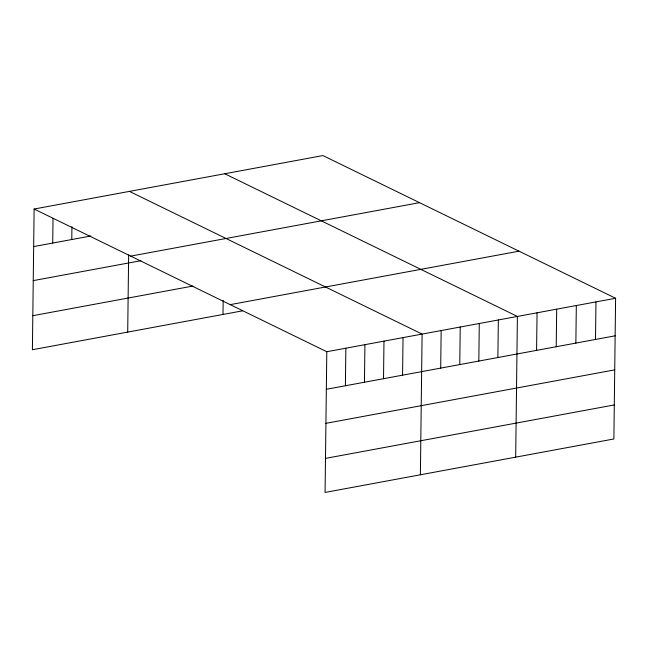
<?xml version="1.0" encoding="UTF-8"?>
<svg xmlns="http://www.w3.org/2000/svg" width="648" height="648" viewBox="0 0 648 648"><rect width="100%" height="100%" fill="white"/><g stroke="black" fill="none" stroke-linecap="round" stroke-linejoin="round"><path stroke-width="0.97" d="M34.117 209.029L326.795 351.726L325.077 492.431L613.883 438.971L615.6 298.266L322.923 155.569L34.117 209.029L32.4 349.734L242.652 310.813M52.723 243.057L53.023 218.352M71.782 239.525L71.936 226.679M127.705 332.092L128.644 254.972M223.009 314.45L223.179 300.429M345.4 385.754L345.854 348.203M364.459 382.223L364.921 344.671M383.519 378.699L383.981 341.14M402.578 375.168L403.04 337.616M420.382 474.79L422.099 334.084L129.422 191.387M440.705 368.113L441.158 330.561M459.764 364.589L460.226 327.029M478.823 361.058L479.285 323.498M497.883 357.526L498.344 319.974M515.687 457.148L517.404 316.443L224.726 173.745M536.585 350.366L537.046 312.814M556.227 346.729L556.681 309.177M575.861 343.092L576.323 305.54M595.504 339.463L595.958 301.903M33.664 246.58L90.842 236.002M130.702 256.122L419.507 202.662M33.242 280.625L140.94 260.69M32.813 315.689L192.926 286.051M230.21 304.633L519.016 251.181M326.795 351.726L615.6 298.266M326.333 389.286L615.138 335.826M325.92 423.322L614.725 369.862M325.49 458.387L614.296 404.935"/></g></svg>
